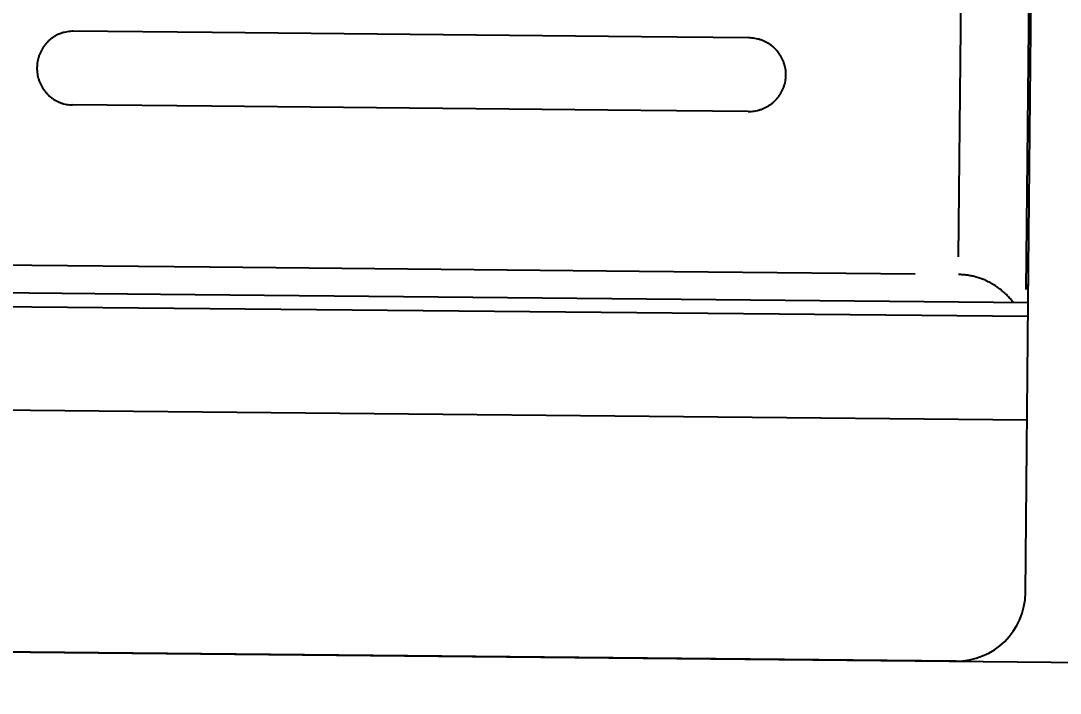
# Model space of a CAD drawing. Header units: metres. Extents: x -81 to 63023, y -186 to 109005.
# Drawn here: x 151.53 to 151.9633, y -76.6653 to -76.3848 of the extents above; entities that cross this region are included whole.
import ezdxf
from ezdxf import colors
from ezdxf.entities.mleader import LeaderData, LeaderLine
from ezdxf.math import Vec2, Vec3

# ---------------------------------------------------------------- set-up
doc = ezdxf.new("R2010")
doc.units = ezdxf.units.M
doc.layers.add('LIN010CO', color=2, linetype='Continuous')
doc.layers.add('TEXT025', color=7, linetype='Continuous')
doc.styles.add('ARIAL', font='arial.ttf')

# ---------------------------------------------------------------- blocks, each defined once
blk = doc.blocks.new('scavatrice posa tubi')
for p, q in [((-0.1464146724902093, -0.02416159305721521), (-0.1398655301891267, 0.6525924645829946)), ((-0.147277532145381, -0.0183497634716332), (-0.1408539321273565, 0.6468725253362209)), ((-0.1766753760166466, -0.00410115928389132), (-0.1739292456768453, 0.2799794701859355)), ((-0.5008269511163235, 0.09323733462952077), (-0.5611662203446031, 0.09382125502452254)), ((-0.3143868129700422, 0.09143310016952455), (-0.5008269511163235, 0.09323733462952077)), ((-0.2677269214764237, 0.09098155912943184), (-0.3143868129700422, 0.09143310016952455)), ((-0.5011269147507846, 0.06124891806393862), (-0.5614552381448448, 0.06183273252099752)), ((-0.3146963729523122, 0.05944477650336921), (-0.5011269147507846, 0.06124891806393862)), ((-0.2680154894478619, 0.0589930322021246), (-0.3146963729523122, 0.05944477650336921)), ((-0.5017405007965863, -0.008726164931431413), (-0.6019502789713442, -0.007756406208500266)), ((-0.3153735361993313, -0.01052969112060964), (-0.5017405007965863, -0.008726164931431413)), ((-0.147633567918092, -0.1501158296596259), (-0.146259892731905, -0.008167430991306901)), ((-0.1955661801621318, -0.01168910134583712), (-0.3153735361993313, -0.01052969112060964)), ((-0.1464727153070271, -0.03015944315120578), (-1.039505091030151, -0.02151731355115771)), ((-0.5231678909622133, -0.02051564445719123), (-0.6000990802422166, -0.01977115939371288)), ((-0.1464146724902093, -0.02416159305721521), (-0.5231678909622133, -0.02051564445719123)), ((-0.1469080350361764, -0.07514307857491076), (-1.230514396447688, -0.0646567102521658)), ((-0.1779128811322153, -0.179814717033878), (-1.165547073818743, -0.1702570987399668)), ((-1.163321732543409, -0.1702786339446902), (1.071947954595089, -0.1919099774677306))]:
    blk.add_line(p, q)
for centre, radius, start, end in [((-0.5610945504158735, 0.07821426750160754), 0.0156720010970436, 128.4306470564628, 133.2038411234309), ((-0.5612111818045378, 0.07836255803704262), 0.01548334196539537, 123.6045473728912, 128.433637592423), ((-0.5612138556316495, 0.07836603932082653), 0.0154789624447216, 118.7709090229379, 123.6034354748578), ((-0.5612910762429237, 0.0785056718159467), 0.01531940066590727, 113.8882471992585, 118.7691095725228), ((-0.561277040746063, 0.07848041178658605), 0.01534818078718391, 109.0237483052313, 113.8979673872004), ((-0.5613118475303054, 0.07856935472227633), 0.01525275048475458, 104.1068789723817, 109.0090456501139), ((-0.5613084528595209, 0.07857395219616592), 0.01524911957551818, 99.21831444488996, 104.1234591704038), ((-0.5613219807855785, 0.07861813600175083), 0.01520334066375151, 94.27646433272002, 99.19466646947978), ((-0.5613127727992833, 0.07854424184188247), 0.0152777160380794, 89.45037820099935, 94.29023523941535), ((-0.2678871704265475, 0.0744863711297512), 0.01649596627650432, 84.81544204191782, 89.44339515447099), ((-0.2678837860003114, 0.07451241975650191), 0.01646971857529259, 80.18369508043604, 84.81897906610064), ((-0.2678882600739598, 0.07448521791957319), 0.0164972848525284, 75.55562170583997, 80.18449116658577), ((-0.2678600656799972, 0.07459639525040984), 0.01638258903170933, 70.8950130250031, 75.55412222148486), ((-0.5607661679387093, 0.07795548532158136), 0.0160915105394374, 147.3690169841645, 152.0159845058778), ((-0.5608845627866685, 0.07803205633535981), 0.0159505138114973, 142.6824382046279, 147.3713288463346), ((-0.5609553549438715, 0.07808338827453554), 0.01586309487886584, 137.9607888159426, 142.6748789675337), ((-0.561069963965565, 0.07818893995136023), 0.01570729463121542, 133.205966231998, 137.966789769493), ((-0.2678769463673234, 0.07454630662687123), 0.01643544377579689, 66.25004779467329, 70.89655713918613), ((-0.2678277110680938, 0.07465814659371972), 0.01631324608946281, 61.57062965588199, 66.25012769675136), ((-0.2678363798186183, 0.0746391883585602), 0.01633404504077595, 56.90108984495132, 61.57554797739264), ((-0.267799308989197, 0.07470086961984634), 0.01626212919263924, 52.19698369635316, 56.89183058059478), ((-0.2677431027404964, 0.07476994884200394), 0.01617309684614824, 47.48357513188672, 52.20430881350918), ((-0.2677308991551399, 0.07478509726934135), 0.01615368412859892, 42.75270810922508, 47.47916889501362), ((-0.560435333289206, 0.07783025689423084), 0.0164468528647734, 165.81396256607, 170.3617337174222), ((-0.5604972904548049, 0.07784567959606647), 0.01638300522604401, 161.2486579488197, 165.813152859348), ((-0.5606730729341507, 0.0779053766746074), 0.01619736280245881, 156.6320057844621, 161.2487334872325), ((-0.5606696591712534, 0.07790194917470217), 0.01620185602595765, 152.0089396916285, 156.6256673943647), ((-0.2676996667869389, 0.07481395779177547), 0.01611115885127613, 38.01391147308916, 42.75274289656466), ((-0.2676174119114876, 0.07487916853278875), 0.01600619336448162, 33.24180445693812, 38.01133319329971), ((-0.2675356101244688, 0.07493190141394734), 0.01590887011421864, 28.44583901171044, 33.24446133170559), ((-0.2675648075528443, 0.07491791457869112), 0.01594120511372589, 23.65036612747748, 28.44005420786201), ((-0.2674800655804574, 0.07495385780930519), 0.01584916162385187, 18.83728699857857, 23.65423590007393), ((-0.5602343128994107, 0.0778350061737001), 0.0166475859920967, 179.4782668024808, 183.9703681149442), ((-0.5604795310646296, 0.07783376518636942), 0.01640238989643355, 174.9069064769598, 179.466132256341), ((-0.5604849699884653, 0.07783829793334007), 0.01639657039546542, 170.3603955979114, 174.920995950697), ((-0.2674679546616971, 0.07495701406151056), 0.01583668051071122, 14.01978312106436, 18.84062641067572), ((-0.2674224260263145, 0.07496960111893713), 0.01578945858759929, 9.180446076909034, 14.01549242543655), ((-0.2674400075338781, 0.0749664781615138), 0.01580731319162913, 4.351675755174047, 9.181453225637878), ((-0.5605252259410918, 0.07781468192115426), 0.0163559639301939, 183.9699044689208, 188.5424176014215), ((-0.560460414737463, 0.07782236067578197), 0.01642119682885471, 188.5353218349294, 193.0892785058716), ((-0.560472865588963, 0.07782086776569486), 0.01640873178317669, 193.0940464351476, 197.6516685782796), ((-0.5605811513960361, 0.07778701325878501), 0.01629527841445916, 197.6536904289077, 202.2431563365914), ((-0.2673557489179075, 0.0749651868827641), 0.01572230313512605, 349.8129197439447, 354.6681251790042), ((-0.2674690643325448, 0.07497598370537162), 0.01583613152260156, 354.6673275981254, 359.4883999733501), ((-0.2673254949040711, 0.0749741189647466), 0.01569255112307659, 359.490527648503, 4.35558353276086), ((-0.5606765318661928, 0.07774999039247632), 0.01619298132227173, 202.2496566146222, 206.8677588447894), ((-0.5607268670573831, 0.07772489683702588), 0.01613673886257951, 206.8690493639448, 211.5036460684501), ((-0.5608955873176455, 0.07761792442761362), 0.0159369885238024, 211.4927167681924, 216.1848146179224), ((-0.5609182738699019, 0.0776034314185381), 0.01591012156863244, 216.1909231340356, 220.8917262896155), ((-0.2675334243103862, 0.07502244529314339), 0.01591006849330066, 330.5269872178805, 335.3262967796925), ((-0.2674569389782846, 0.07498823245987296), 0.01582628392192542, 335.323256847381, 340.1470782036656), ((-0.2674445272423327, 0.07498555444180965), 0.01581370078267564, 340.1409331492591, 344.9686488791308), ((-0.267415305133909, 0.07497396320104599), 0.01578247264291925, 344.9817759268459, 349.819800313996), ((-0.5610008114017546, 0.07752923481166363), 0.01579915585456404, 220.8842667501159, 225.6647915316945), ((-0.5611437899060547, 0.07738970103673637), 0.0155994319914334, 225.6822505346012, 230.4765202787049), ((-0.5611408790573478, 0.07738568889908493), 0.01559819024387111, 230.4588940948939, 235.2533929216949), ((-0.5611953623592854, 0.0773110892623663), 0.01550584067363521, 235.2617064220694, 240.0848405256897), ((-0.5612806086428463, 0.07716186787001789), 0.01533398726713832, 240.0828571509678, 244.9595961065383), ((-0.5612723673693836, 0.07718154066242278), 0.01535529909039263, 244.9628054270955, 249.8340464735818), ((-0.2676759134046733, 0.07513536186888814), 0.01609172553272523, 311.4487266304843, 316.1925979189928), ((-0.2676530419848859, 0.07511428790166974), 0.0160606319718737, 316.1903718734057, 320.9440937982894), ((-0.2676238878630102, 0.07508846069686115), 0.01602171941612003, 320.9501239601129, 325.7155291801597), ((-0.267499886918813, 0.07500552944839001), 0.01587254849731463, 325.7107353764519, 330.5205827425775), ((-0.5613106824457645, 0.07707603205926716), 0.01524304956407521, 249.8325170328796, 254.7378908429408), ((-0.5612966478802264, 0.07712416327558458), 0.01529317773744248, 254.7346311087423, 259.6258020258009), ((-0.561309227719903, 0.07705748127773404), 0.015225320405076, 259.6271821909713, 264.538512002077), ((-0.5613064602948725, 0.0770815652795136), 0.01524955864895761, 264.5367725437627, 269.4410009262052), ((-0.2678566440008581, 0.07549528661184013), 0.01650301899587041, 269.448506642773, 274.0682125107873), ((-0.267852736171335, 0.0754546185489744), 0.0164621760574074, 274.0646866734905, 278.7020324523257), ((-0.2678568363189697, 0.07546680187806487), 0.01647483973043098, 278.709717716139, 283.3450016812894), ((-0.2678357060067356, 0.07538611022755504), 0.01639144979664803, 283.3382371089355, 287.9948263632646), ((-0.267843475099653, 0.0754075744189322), 0.01641426429583751, 287.9974739328215, 292.6501686773454), ((-0.2677956568077207, 0.07529553561471403), 0.01629245175494769, 292.6467092445937, 297.3319344855786), ((-0.2678068624809384, 0.0753155427519232), 0.01631537024922093, 297.3346323759664, 302.0155049475968), ((-0.2677288516424596, 0.07519275485537946), 0.01616990051336169, 302.0117853905884, 306.7322899618008), ((-0.2677439739927649, 0.0752091787289828), 0.01619210756479106, 306.7404172046462, 311.4563400677177), ((-0.1770423213019967, -0.04196056933142245), 0.03009079838612439, 85.91429582797144, 89.4438951425624), ((-0.1770423213019967, -0.04196056933142245), 0.03009079838612439, 85.91429582797144, 89.4438951425624), ((-0.1770299701020122, -0.04181822412647307), 0.029947935146898, 82.3714496758234, 85.91846273751304), ((-0.1770299701020122, -0.04181822412647307), 0.029947935146898, 82.3714496758234, 85.91846273751304), ((-0.1770419110544026, -0.04188680392690003), 0.03001749308398055, 78.82678463605157, 82.36623646675712), ((-0.1770419110544026, -0.04188680392690003), 0.03001749308398055, 78.82678463605157, 82.36623646675712), ((-0.1770416307263076, -0.04189635789953172), 0.03002681185623225, 75.29322286237004, 78.83084166363129), ((-0.1770416307263076, -0.04189635789953172), 0.03002681185623225, 75.29322286237004, 78.83084166363129), ((-0.177029749378562, -0.04185183648951352), 0.02998073271993693, 71.75000909242162, 75.29358523469327), ((-0.177029749378562, -0.04185183648951352), 0.02998073271993693, 71.75000909242162, 75.29358523469327), ((-0.1770380102097988, -0.04186860052868724), 0.02999924063721581, 68.20376665029173, 71.74505151663125), ((-0.1770380102097988, -0.04186860052868724), 0.02999924063721581, 68.20376665029173, 71.74505151663125), ((-0.1770031177438796, -0.04178060148842633), 0.02990457664518368, 64.65095419907497, 68.20323721485843), ((-0.1770031177438796, -0.04178060148842633), 0.02990457664518368, 64.65095419907497, 68.20323721485843), ((-0.1770465690642595, -0.04187931469641626), 0.03001238840535426, 61.11676089734825, 64.65667098577983), ((-0.1770465690642595, -0.04187931469641626), 0.03001238840535426, 61.11676089734825, 64.65667098577983), ((-0.1769980802200735, -0.04178650840185583), 0.02990770546514692, 57.56039452344886, 61.11221929955261), ((-0.1769980802200735, -0.04178650840185583), 0.02990770546514692, 57.56039452344886, 61.11221929955261), ((-0.1770394537597895, -0.04185622511431575), 0.0299887368085598, 54.02270023994806, 57.56513073306376), ((-0.1770394537597895, -0.04185622511431575), 0.0299887368085598, 54.02270023994806, 57.56513073306376), ((-0.177039559930563, -0.04185460181906819), 0.02998748540815713, 50.47805479132512, 54.02071441007239), ((-0.177039559930563, -0.04185460181906819), 0.02998748540815713, 50.47805479132512, 54.02071441007239), ((-0.1769737838767469, -0.04177297512069345), 0.02988266218842743, 46.92070844463379, 50.47574099343854), ((-0.1769737838767469, -0.04177297512069345), 0.02988266218842743, 46.92070844463379, 50.47574099343854), ((-0.1771384659223258, -0.0419507366605103), 0.03012498005349105, 43.39646174541664, 46.92285326177212), ((-0.1771384659223258, -0.0419507366605103), 0.03012498005349105, 43.39646174541664, 46.92285326177212), ((-0.1769119338132441, -0.04173934808932245), 0.02981514527611215, 39.8373274042449, 43.40037945191472), ((-0.1769119338132441, -0.04173934808932245), 0.02981514527611215, 39.8373274042449, 43.40037945191472), ((-0.1770468782633543, -0.04184739990159869), 0.02998798389908253, 36.28825276357121, 39.83068325361227), ((-0.1770468782633543, -0.04184739990159869), 0.02998798389908253, 36.28825276357121, 39.83068325361227), ((-0.177622667979449, -0.1498256165068597), 0.02999050461106773, 269.4455496735095, 359.445539681254)]:
    blk.add_arc(centre, radius, start, end)

msp = doc.modelspace()

# ---------------------------------------------------------------- hatches: boundary and pattern name
at = {"layer": 'LIN010CO', "linetype": 'Continuous', "lineweight": 0}
h = msp.add_hatch(dxfattribs=at)
h.set_pattern_fill('AR-CONC', color=256, scale=0.01, style=0)
h.set_pattern_definition([(49.99999999999999, (140.0309396306686, 0), (1.82184668996004, -0.1593908553890309), [0.1905, -2.0955]), (355, (140.0309396306686, 0), (-0.3524342142496934, 1.910568452390351), [0.1524, -1.6764058417]), (100.4514447, (140.1827597006686, -0.013282535), (1.469412470903533, 1.751177519121951), [0.161900088, -1.780902446]), (46.18420000000002, (140.0309396306686, 0.508), (2.710790408921299, -0.4204232793272715), [0.2857499999999999, -3.143249999999999]), (96.63555760999996, (140.2568386306686, 0.472965), (2.37404134051503, 2.474261245977215), [0.2428502314, -2.6713560816]), (351.1841511700001, (140.0309396306686, 0.508), (2.37404134064977, 2.474261245855327), [0.2285996707, -2.5145973192]), (21, (140.2849396306686, 0.381), (1.516143912691325, -1.022651981870876), [0.1905, -2.0955]), (326.0000000000001, (140.2849396306686, 0.381), (0.6180202834764708, 1.841879661223193), [0.1524, -1.6764]), (71.45144499999999, (140.4112849566686, 0.295779001), (2.134164192787162, 0.8192276888590524), [0.161900088, -1.780899376]), (37.50000000000001, (140.0309396306686, 0), (0.03088603250591817, 0.8455503887315311), [0, -1.65608, 0, -1.7018, 0, -1.68275]), (7.499999999999999, (140.0309396306686, 0), (0.6681966251030574, 1.001805748181195), [0, -0.9702799999999999, 0, -1.61798, 0, -0.6413500000000001]), (327.5, (139.4645196306686, 0), (1.355905951668714, -0.05728743992673443), [0, -0.635, 0, -1.9812, 0, -2.6289]), (317.5, (139.2105196306686, 0), (1.48129181386018, 0.2542649103333303), [0, -0.8255, 0, -1.31572, 0, -1.8669])])
edge = h.paths.add_edge_path()
edge.add_line((185.102931617008, -58.12047434062573), (185.102931617008, -52.38555229777936))
edge.add_line((185.102931617008, -52.38555229777936), (169.8783097920742, -53.22836463224572))
edge.add_line((169.8783097920742, -53.22836463224572), (158.1879464429169, -73.4766679118006))
edge.add_line((158.1879464429169, -73.4766679118006), (158.1879464429169, -77.5828592366565))
edge.add_line((158.1879464429169, -77.5828592366565), (151.5056245645776, -77.5828592366565))
edge.add_line((151.5056245645776, -77.5828592366565), (151.5056245645776, -78.16188274696148))
edge.add_line((151.5056245645776, -78.16188274696148), (147.823302686231, -78.16188274696148))
edge.add_line((147.823302686231, -78.16188274696148), (138.22077586684, -78.36667168702714))
edge.add_line((138.22077586684, -78.36667168702714), (138.22077586684, -84.077346716967))
edge.add_line((138.22077586684, -84.077346716967), (147.8794136140079, -83.88803741712442))
edge.add_line((147.8794136140079, -83.88803741712442), (157.2317792347478, -83.88803741712442))
edge.add_line((157.2317792347478, -83.88803741712442), (157.2317792347478, -83.30901390681944))
edge.add_line((157.2317792347478, -83.30901390681944), (161.2317792347478, -83.30901390681944))
edge.add_line((161.2317792347478, -83.30901390681944), (161.2317792347478, -81.35261824787855))
edge.add_line((161.2317792347478, -81.35261824787855), (163.9141011130871, -81.35261824787855))
edge.add_line((163.9141011130871, -81.35261824787855), (163.9141011130871, -75.01098643142583))
edge.add_line((163.9141011130871, -75.01098643142583), (168.8587527841612, -66.4465985114334))
edge.add_arc((183.038924391299, -74.63352598127628), 16.37385257672567, 92.93915336574281, 149.9999952261637, ccw=False)
edge.add_line((182.1993484162542, -58.28121237168349), (185.102931617008, -58.12047434062573))

# ---------------------------------------------------------------- block references
at = {"xscale": 0.96, "yscale": 0.96, "zscale": 0.96}
msp.add_blockref('scavatrice posa tubi', (152.0905234251052, -76.47927991132417), dxfattribs=at)

# ---------------------------------------------------------------- next in the draw order: leaders
at = {"layer": 'TEXT025'}
ml = msp.add_multileader_mtext('Standard', dxfattribs=at)
ml.set_content('TRANSPORT DU \\PMATERIEL AU DÉPÔT', color=1, style='ARIAL')
ml.set_leader_properties(color=6, linetype='Continuous')
ml.build(insert=Vec2(0, 0))
ml.multileader.update_dxf_attribs({"text_left_attachment_type": 2, "text_right_attachment_type": 2, "dogleg_length": 0.36, "arrow_head_size": 0.7, "scale": 2})
ctx = ml.context
ctx.base_point, ctx.scale, ctx.char_height, ctx.arrow_head_size, ctx.landing_gap_size, ctx.plane_origin = Vec3(153.2538165344342, -79.50790320393293), 2, 0.5, 0.7, 0.2, Vec3(144.5319625667183, -84.46573841815979)
ctx.left_attachment, ctx.right_attachment = 2, 2
notes = []
notes.append((ctx, [(0, (1, 1, 0), (152.5338165344342, -79.50790320393293), (1, 0), 0.72, [(0, [(145.2431351011261, -76.41249054163404)], 0, [])])]))
ctx.mtext.insert, ctx.mtext.flow_direction = Vec3(153.4538165344342, -78.76944253999477), 5
ctx.mtext.has_bg_fill, ctx.mtext.bg_color, ctx.mtext.bg_scale_factor, ctx.mtext.bg_transparency, ctx.mtext.use_window_bg_color = 1, -1073741824, 1.1, 0, 1
for ctx, leaders in notes:
    for number, flags, end, landing, length, lines in leaders:
        leader = LeaderData()
        leader.index, (leader.has_last_leader_line, leader.has_dogleg_vector, leader.attachment_direction) = number, flags
        leader.last_leader_point, leader.dogleg_vector, leader.dogleg_length = Vec3(end), Vec3(landing), length
        for number, points, colour, breaks in lines:
            line = LeaderLine()
            line.index, line.vertices, line.color, line.breaks = number, Vec3.list(points), colors.encode_raw_color(colour), breaks
            leader.lines.append(line)
        ctx.leaders.append(leader)

doc.saveas('drawing.dxf')
